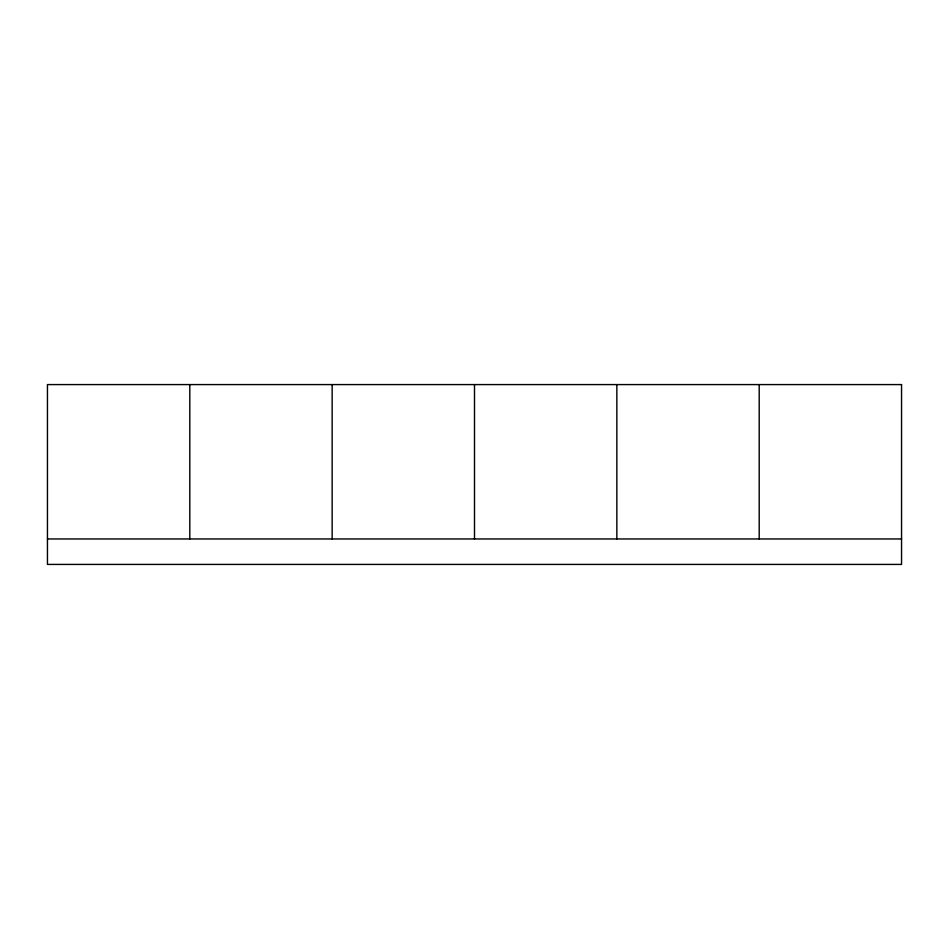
<?xml version="1.0" encoding="UTF-8"?>
<svg xmlns="http://www.w3.org/2000/svg" width="949" height="949" viewBox="0 0 949 949"><rect width="100%" height="100%" fill="white"/><g stroke="black" fill="none" stroke-linecap="round" stroke-linejoin="round"><path stroke-width="1.42" d="M47.45 538.961L901.55 538.961M759.2 384.582L759.2 538.961M616.85 384.582L616.85 538.961M474.5 384.582L474.5 538.961M332.15 384.582L332.15 538.961M189.8 384.582L189.8 538.961M901.55 384.582L47.45 384.582L47.45 564.418L901.55 564.418L901.55 384.582"/></g></svg>
